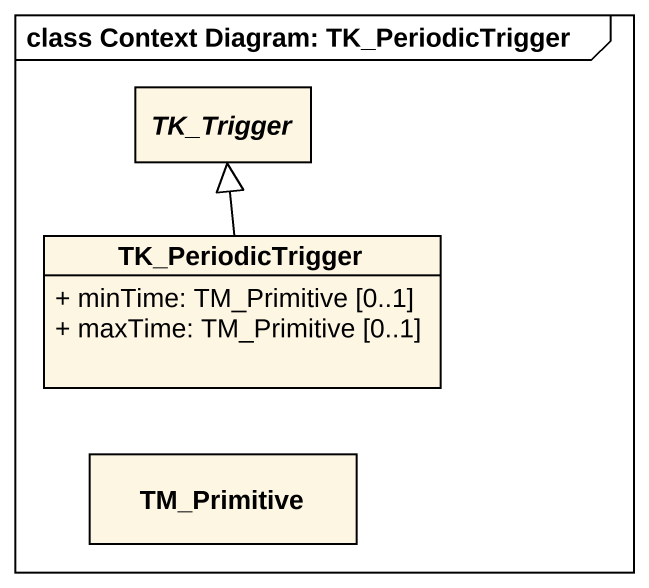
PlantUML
@startuml
mainframe class Context Diagram: TK_PeriodicTrigger
hide circle
hide empty members
skinparam classAttributeIconSize 0
abstract class TK_Trigger
class TK_PeriodicTrigger {
  + minTime: TM_Primitive [0..1]
  + maxTime: TM_Primitive [0..1]
}
class TM_Primitive
TK_PeriodicTrigger -up-|> TK_Trigger
@enduml
